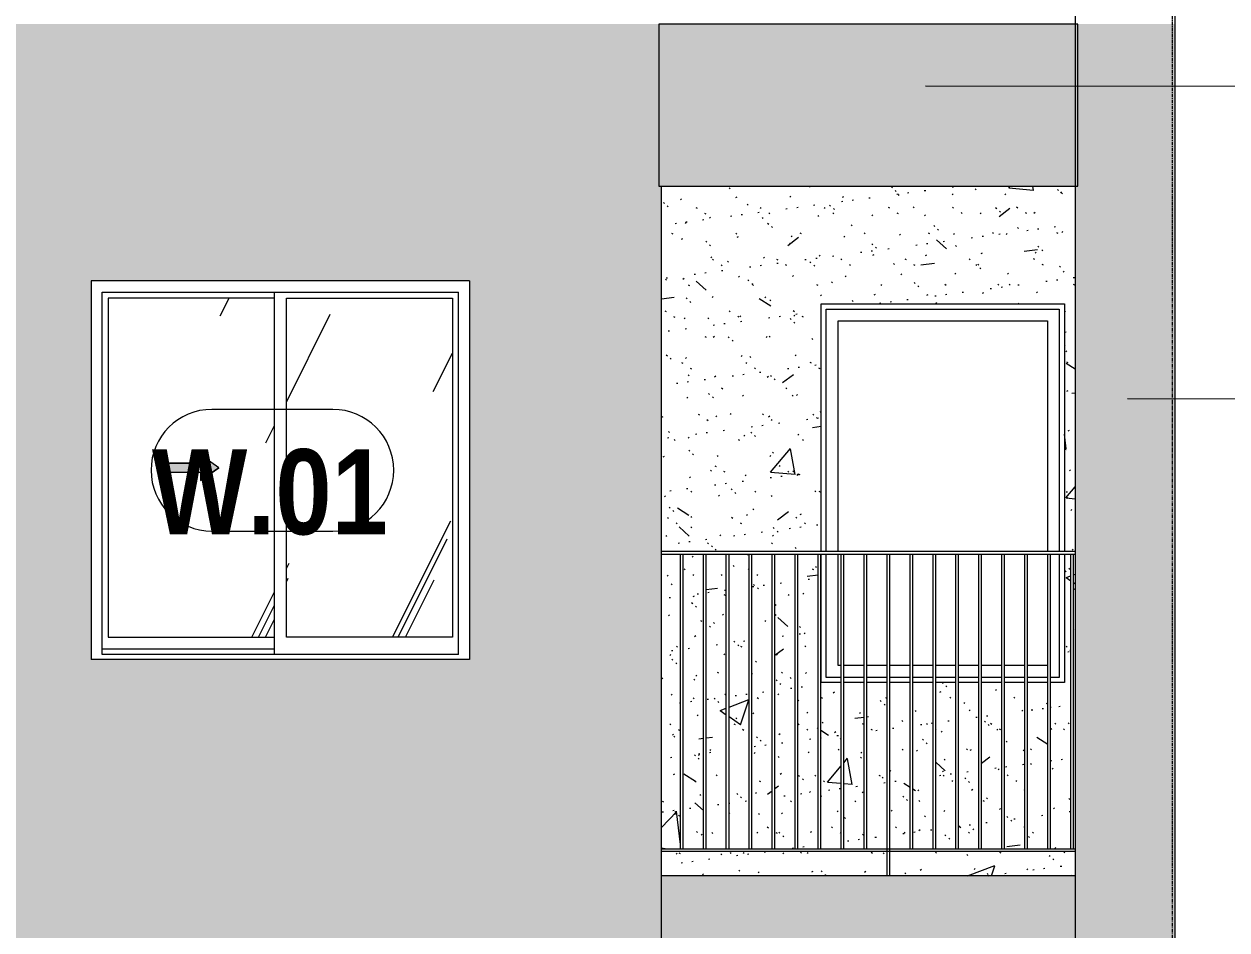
# Model space of a CAD drawing. Header units: millimetres. Extents: x 9199 to 175431, y -4466 to 35300.
# Drawn here: x 159653 to 164102, y 5600 to 8950 of the extents above; entities that cross this region are included whole.
import ezdxf

# ---------------------------------------------------------------- set-up
doc = ezdxf.new("R2010")
doc.units = ezdxf.units.MM
doc.linetypes.add('1 NÉT CALL OUT', pattern=[6, 3, -3])
doc.linetypes.add('Grid Line', pattern=[22.225, 12.7, -3.175, 3.175, -3.175])
for name, color, linetype, lineweight in [('0-2', 250, 'Continuous', 5), ('A-DETL-GENF', 92, 'Continuous', 9), ('A-DETL-GENF-1', 92, '1 NÉT CALL OUT', 9), ('A-FLOR-HRAL-1', 253, 'Continuous', 9), ('A-GLAZ', 151, 'Continuous', 9), ('A-GLAZ-1', 253, 'Continuous', 9), ('A-GLAZ-2', 7, 'Continuous', 9), ('A-GLAZ-3', 7, '1 NÉT CALL OUT', 9), ('A-GLAZ-IDEN', 152, 'Continuous', 9), ('A-WALL', 113, 'Continuous', 9), ('A-WALL-IDEN', 211, 'Continuous', 9), ('A-WALL-PATT-1', 9, 'Continuous', 9), ('A-WALL-PATT-2', 111, 'Continuous', 5), ('I-WALL', 2, 'Continuous', 9), ('I-WALL-1', 7, 'Continuous', 9), ('S-GRID-1', 1, 'Grid Line', 9)]:
    doc.layers.add(name, color=color, linetype=linetype, lineweight=lineweight)
doc.styles.add('Arial_B_1', font='arialbd.ttf', dxfattribs={"width": 0.85, "height": 315})
pattern_1 = [(63.435, (-49765.3, 1304.34), (-0.001, 1524.001), [532.46, -2875.304]), (63.435, (-51289.3, 1304.34), (-0.001, 1524.001), [532.46, -2875.304]), (63.435, (-49035.8, 1598.8), (-0.001, 1524.001), [532.46, -2875.304]), (63.435, (-50559.8, 1598.8), (-0.001, 1524.001), [532.46, -2875.304]), (63.435, (-49146.2, 1494.84), (-0.001, 1524.001), [532.46, -2875.304]), (63.435, (-50670.2, 1494.84), (-0.001, 1524.001), [532.46, -2875.304]), (63.435, (-49258.75, 2090.1), (-0.001, 1524.001), [258.8, -3148.965]), (63.435, (-50782.75, 2090.1), (-0.001, 1524.001), [258.8, -3148.965]), (63.435, (-49332.36, 1997.95), (-0.001, 1524.001), [532.46, -2875.304]), (63.435, (-50856.36, 1997.95), (-0.001, 1524.001), [532.46, -2875.304]), (63.435, (-49319.4, 2064.1), (-0.001, 1524.001), [532.46, -2875.304]), (63.435, (-50843.4, 2064.1), (-0.001, 1524.001), [532.46, -2875.304]), (63.435, (-49934.2, 1773.94), (-0.001, 1524.001), [532.46, -2875.304]), (63.435, (-51458.2, 1773.94), (-0.001, 1524.001), [532.46, -2875.304]), (63.435, (-49921.24, 1851.9), (-0.001, 1524.001), [532.46, -2875.304]), (63.435, (-51445.24, 1851.9), (-0.001, 1524.001), [532.46, -2875.304]), (63.435, (-49917.74, 1908.1), (-0.001, 1524.001), [532.46, -2875.304]), (63.435, (-51441.74, 1908.1), (-0.001, 1524.001), [532.46, -2875.304])]

# ---------------------------------------------------------------- blocks, each defined once
blk = doc.blocks.new('M_Fixed - 900 x 1400-901191-TKCS_MẶT ĐỨNG HƯỚNG TÂY')
at = {"layer": 'A-GLAZ-2'}
for p, q in [((-26717.9, 7896), (-25855.9, 7896)), ((-26717.9, 7000), (-26717.9, 7896)), ((-25855.9, 7896), (-25855.9, 7000)), ((-26673.9, 7852), (-25899.9, 7852)), ((-26673.9, 7000), (-26673.9, 7852)), ((-25899.9, 7852), (-25899.9, 7000)), ((-26717.9, 6534), (-26717.9, 6990)), ((-26673.9, 6578), (-26673.9, 6990)), ((-25899.9, 6990), (-25899.9, 6578)), ((-25855.9, 6990), (-25855.9, 6534)), ((-26662.9, 6578), (-26673.9, 6578)), ((-26577.9, 6578), (-26652.9, 6578)), ((-26493, 6578), (-26567.9, 6578)), ((-26408, 6578), (-26483, 6578)), ((-26323.1, 6578), (-26398, 6578)), ((-26238.2, 6578), (-26313.1, 6578)), ((-26153.2, 6578), (-26228.2, 6578)), ((-26068.3, 6578), (-26143.2, 6578)), ((-25983.3, 6578), (-26058.3, 6578)), ((-25899.9, 6578), (-25973.3, 6578)), ((-26662.9, 6534), (-26717.9, 6534)), ((-26577.9, 6534), (-26652.9, 6534)), ((-26493, 6534), (-26567.9, 6534)), ((-26408, 6534), (-26483, 6534)), ((-26323.1, 6534), (-26398, 6534)), ((-26238.2, 6534), (-26313.1, 6534)), ((-26153.2, 6534), (-26228.2, 6534)), ((-26068.3, 6534), (-26143.2, 6534)), ((-25983.3, 6534), (-26058.3, 6534)), ((-25898.4, 6534), (-25973.3, 6534)), ((-25855.9, 6534), (-25888.4, 6534))]:
    blk.add_line(p, q, dxfattribs=at)
blk = doc.blocks.new('Railing - 10mm-901206-TKCS_MẶT ĐỨNG HƯỚNG TÂY')
at = {"layer": 'A-FLOR-HRAL-1'}
for p, q in [((-68226.4, 5900), (-68226.4, 6990)), ((-68216.4, 5900), (-68216.4, 6990))]:
    blk.add_line(p, q, dxfattribs=at)
blk = doc.blocks.new('Railing - 50 x 10mm-901224-TKCS_MẶT ĐỨNG HƯỚNG TÂY')
at = {"layer": 'A-FLOR-HRAL-1'}
for p, q in [((-68990.9, 5800), (-68990.9, 6990)), ((-68980.9, 6990), (-68990.9, 6990)), ((-68980.9, 5800), (-68980.9, 6990))]:
    blk.add_line(p, q, dxfattribs=at)
blk = doc.blocks.new('Railing - Railing-884108-TKCS_MẶT ĐỨNG HƯỚNG TÂY')
at = {"layer": 'A-FLOR-HRAL-1'}
for p, q in [((-19126.9, 5900), (-17596.9, 5900)), ((-17596.9, 5890), (-19126.9, 5890))]:
    blk.add_line(p, q, dxfattribs=at)
at = {"extrusion": (0, 0, -1), "zscale": -1}
for name, p in [('Railing - 10mm-901206-TKCS_MẶT ĐỨNG HƯỚNG TÂY', (87273.9, 0)), ('Railing - 10mm-901206-TKCS_MẶT ĐỨNG HƯỚNG TÂY', (87188.9, 0)), ('Railing - 10mm-901206-TKCS_MẶT ĐỨNG HƯỚNG TÂY', (87104, 0)), ('Railing - 10mm-901206-TKCS_MẶT ĐỨNG HƯỚNG TÂY', (87019.1, 0)), ('Railing - 10mm-901206-TKCS_MẶT ĐỨNG HƯỚNG TÂY', (86934.1, 0)), ('Railing - 10mm-901206-TKCS_MẶT ĐỨNG HƯỚNG TÂY', (86849.2, 0)), ('Railing - 10mm-901206-TKCS_MẶT ĐỨNG HƯỚNG TÂY', (86764.2, 0)), ('Railing - 10mm-901206-TKCS_MẶT ĐỨNG HƯỚNG TÂY', (86679.3, 0)), ('Railing - 10mm-901206-TKCS_MẶT ĐỨNG HƯỚNG TÂY', (86594.4, 0)), ('Railing - 50 x 10mm-901224-TKCS_MẶT ĐỨNG HƯỚNG TÂY', (87273.9, 0)), ('Railing - 10mm-901206-TKCS_MẶT ĐỨNG HƯỚNG TÂY', (86424.5, 0)), ('Railing - 10mm-901206-TKCS_MẶT ĐỨNG HƯỚNG TÂY', (86339.5, 0)), ('Railing - 10mm-901206-TKCS_MẶT ĐỨNG HƯỚNG TÂY', (86254.6, 0)), ('Railing - 10mm-901206-TKCS_MẶT ĐỨNG HƯỚNG TÂY', (86169.7, 0)), ('Railing - 10mm-901206-TKCS_MẶT ĐỨNG HƯỚNG TÂY', (86084.7, 0)), ('Railing - 10mm-901206-TKCS_MẶT ĐỨNG HƯỚNG TÂY', (85999.8, 0)), ('Railing - 10mm-901206-TKCS_MẶT ĐỨNG HƯỚNG TÂY', (85914.8, 0)), ('Railing - 10mm-901206-TKCS_MẶT ĐỨNG HƯỚNG TÂY', (85829.9, 0))]:
    blk.add_blockref(name, p, dxfattribs=at)
blk = doc.blocks.new('Top Rail Type - Top Rail_Internal_-884109-TKCS_MẶT ĐỨNG HƯỚNG TÂY')
at = {"layer": 'A-FLOR-HRAL-1'}
for p, q in [((-17596.9, 7000), (-19126.9, 7000)), ((-19126.9, 6990), (-17596.9, 6990))]:
    blk.add_line(p, q, dxfattribs=at)
blk = doc.blocks.new('NCV_TKTC_TANG 2_rvt-2-TKCS_MẶT ĐỨNG HƯỚNG TÂY')
at = {"layer": 'A-WALL-PATT-1'}
h = blk.add_hatch(dxfattribs=at)
h.set_pattern_fill('FP_19', color=256, style=0, pattern_type=2)
h.set_pattern_definition([(50, (-51555.6, 1200), (1093.104, -95.634), [114.3, -1257.3]), (355, (-51555.6, 1200), (-211.457, 1146.34), [91.44, -1005.84]), (100.451, (-51464.5, 1192), (881.656, 1050.7), [97.14, -1068.54]), (46.184, (-51555.6, 1504.8), (1626.475, -252.257), [171.45, -1885.95]), (96.636, (-51420, 1483.8), (1424.416, 1484.565), [145.71, -1602.81]), (351.184, (-51555.6, 1504.8), (1424.43, 1484.55), [137.16, -1508.76]), (21, (-51403.2, 1428.6), (909.686, -613.59), [114.3, -1257.3]), (326, (-51403.2, 1428.6), (370.812, 1105.13), [91.44, -1005.84]), (71.451, (-51327.4, 1377.5), (1280.503, 491.528), [97.14, -1068.54]), (37.5, (-51555.58, 1200), (18.5313, 507.3303), [50.292, -943.356, 50.292, -970.788, -1009.65]), (37.5, (-51555.58, 1200), (18.5313, 507.3303), [-2014.728, 50.292, -959.358]), (7.5, (-51555.6, 1200), (400.918, 601.084), [50.292, -531.876, 50.292, -920.496, -384.81]), (7.5, (-51555.6, 1200), (400.918, 601.084), [-1552.956, 50.292, -334.518]), (327.5, (-51895.43, 1200), (813.545, -34.3737), [50.292, -330.708, 50.292, -1138.428, -1577.34]), (327.5, (-51895.43, 1200), (813.545, -34.3737), [-1569.72, 50.292, -1527.048]), (317.5, (-52047.8, 1200), (888.775, 152.56), [50.292, -445.008, 50.292, -739.14, -1120.14]), (317.5, (-52047.8, 1200), (888.775, 152.56), [-1284.732, 50.292, -1069.848])])
h.paths.add_polyline_path([(-17760.3, 5800), (-17596.9, 5800), (-17596.9, 5890), (-18283, 5890), (-18283, 5800)])
h.paths.add_polyline_path([(-19126.9, 5800), (-18293, 5800), (-18293, 5890), (-19126.9, 5890)])
h.paths.add_polyline_path([(-18792.6, 5900), (-18717.7, 5900), (-18717.7, 6990), (-18792.6, 6990), (-18792.6, 6140.1)])
h.paths.add_polyline_path([(-18707.7, 5900), (-18632.7, 5900), (-18632.7, 6990), (-18707.7, 6990), (-18707.7, 6264.7)])
h.paths.add_polyline_path([(-18622.7, 5900), (-18547.8, 5900), (-18547.8, 6990), (-18622.7, 6990), (-18622.7, 6389.2)])
h.paths.add_polyline_path([(-18537.8, 5900), (-18462.9, 5900), (-18462.9, 6515), (-18536.9, 6515), (-18537.8, 6513.7)])
h.paths.add_polyline_path([(-18452.9, 5900), (-18377.9, 5900), (-18377.9, 6515), (-18452.9, 6515), (-18452.9, 6437.6)])
h.paths.add_polyline_path([(-18367.9, 5900), (-18293, 5900), (-18293, 6515), (-18367.9, 6515), (-18367.9, 6359.4)])
h.paths.add_polyline_path([(-18877.6, 5900), (-18802.6, 5900), (-18802.6, 6990), (-18877.6, 6990), (-18877.6, 6015.6)])
h.paths.add_polyline_path([(-19126.9, 5900), (-19057.4, 5900), (-19057.4, 6990), (-19126.9, 6990), (-19126.9, 6600)])
h.paths.add_polyline_path([(-18887.6, 5900), (-18887.6, 6990), (-18962.5, 6990), (-18962.5, 5900), (-18956.4, 5900)])
h.paths.add_polyline_path([(-18283, 5900), (-18208, 5900), (-18208, 6515), (-18283, 6515), (-18283, 6281.2)])
h.paths.add_polyline_path([(-18198, 5900), (-18123.1, 5900), (-18123.1, 6515), (-18198, 6515), (-18198, 6203)])
h.paths.add_polyline_path([(-18113.1, 5900), (-18038.2, 5900), (-18038.2, 6515), (-18113.1, 6515), (-18113.1, 6124.8)])
h.paths.add_polyline_path([(-18028.2, 5900), (-17953.2, 5900), (-17953.2, 6515), (-18028.2, 6515), (-18028.2, 6046.6)])
h.paths.add_polyline_path([(-17943.2, 5900), (-17868.3, 5900), (-17868.3, 6515), (-17943.2, 6515), (-17943.2, 5968.4)])
h.paths.add_polyline_path([(-18972.5, 5900), (-18972.5, 6990), (-19047.4, 6990), (-19047.4, 5900)])
h.paths.add_polyline_path([(-17603.5, 5900), (-17596.9, 5900), (-17596.9, 6990), (-17603.5, 6990), (-17603.5, 5930.3)])
h.paths.add_polyline_path([(-17858.3, 5900), (-17783.3, 5900), (-17783.3, 6515), (-17858.3, 6515)])
h.paths.add_polyline_path([(-17773.3, 5900), (-17698.4, 5900), (-17698.4, 6515), (-17773.3, 6515)])
h.paths.add_polyline_path([(-17688.4, 5900), (-17613.5, 5900), (-17613.5, 6990), (-17636.9, 6990), (-17636.9, 6515), (-17688.4, 6515)])
h.paths.add_polyline_path([(-19126.9, 7000), (-18536.9, 7000), (-18536.9, 7915), (-17636.9, 7915), (-17636.9, 7000), (-17596.9, 7000), (-17596.9, 8350), (-19126.9, 8350), (-19126.9, 7812.4)])
h = blk.add_hatch(dxfattribs=at)
h.set_pattern_fill('FP_20', color=256, style=0, pattern_type=2)
h.set_pattern_definition([(37.5, (-51555.58, 1200), (-4.79953, 146.8239), [5.029, -110.795, 5.029, -124.511, -123.825]), (37.5, (-51555.58, 1200), (-4.79953, 146.8239), [-245.364, 5.029, -118.796]), (7.5, (-51555.58, 1200), (134.8574, 215.0472), [5.029, -57.455, 5.029, -99.365, -40.005]), (7.5, (-51555.58, 1200), (134.8574, 215.0472), [-166.878, 5.029, -34.976]), (327.5, (-51649.3, 1200), (237.29776, 0.4316), [5.029, -33.071, 5.029, -132.131, -179.07]), (327.5, (-51649.3, 1200), (237.29776, 0.4316), [-175.26, 5.029, -174.041]), (317.5, (-51649.3, 1200), (229.067, 66.8792), [5.029, -14.021, 5.029, -84.887, -102.87]), (317.5, (-51649.3, 1200), (229.067, 66.8792), [-108.966, 5.029, -97.841])])
h.paths.add_polyline_path([(-17760.3, 5800), (-17596.9, 5800), (-17596.9, 5890), (-18283, 5890), (-18283, 5800)])
h.paths.add_polyline_path([(-19126.9, 5800), (-18293, 5800), (-18293, 5890), (-19126.9, 5890)])
h.paths.add_polyline_path([(-18792.6, 5900), (-18717.7, 5900), (-18717.7, 6990), (-18792.6, 6990), (-18792.6, 6140.1)])
h.paths.add_polyline_path([(-18707.7, 5900), (-18632.7, 5900), (-18632.7, 6990), (-18707.7, 6990), (-18707.7, 6264.7)])
h.paths.add_polyline_path([(-18622.7, 5900), (-18547.8, 5900), (-18547.8, 6990), (-18622.7, 6990), (-18622.7, 6389.2)])
h.paths.add_polyline_path([(-18537.8, 5900), (-18462.9, 5900), (-18462.9, 6515), (-18536.9, 6515), (-18537.8, 6513.7)])
h.paths.add_polyline_path([(-18452.9, 5900), (-18377.9, 5900), (-18377.9, 6515), (-18452.9, 6515), (-18452.9, 6437.6)])
h.paths.add_polyline_path([(-18367.9, 5900), (-18293, 5900), (-18293, 6515), (-18367.9, 6515), (-18367.9, 6359.4)])
h.paths.add_polyline_path([(-18877.6, 5900), (-18802.6, 5900), (-18802.6, 6990), (-18877.6, 6990), (-18877.6, 6015.6)])
h.paths.add_polyline_path([(-19126.9, 5900), (-19057.4, 5900), (-19057.4, 6990), (-19126.9, 6990), (-19126.9, 6600)])
h.paths.add_polyline_path([(-18887.6, 5900), (-18887.6, 6990), (-18962.5, 6990), (-18962.5, 5900), (-18956.4, 5900)])
h.paths.add_polyline_path([(-18283, 5900), (-18208, 5900), (-18208, 6515), (-18283, 6515), (-18283, 6281.2)])
h.paths.add_polyline_path([(-18198, 5900), (-18123.1, 5900), (-18123.1, 6515), (-18198, 6515), (-18198, 6203)])
h.paths.add_polyline_path([(-18113.1, 5900), (-18038.2, 5900), (-18038.2, 6515), (-18113.1, 6515), (-18113.1, 6124.8)])
h.paths.add_polyline_path([(-18028.2, 5900), (-17953.2, 5900), (-17953.2, 6515), (-18028.2, 6515), (-18028.2, 6046.6)])
h.paths.add_polyline_path([(-17943.2, 5900), (-17868.3, 5900), (-17868.3, 6515), (-17943.2, 6515), (-17943.2, 5968.4)])
h.paths.add_polyline_path([(-18972.5, 5900), (-18972.5, 6990), (-19047.4, 6990), (-19047.4, 5900)])
h.paths.add_polyline_path([(-17603.5, 5900), (-17596.9, 5900), (-17596.9, 6990), (-17603.5, 6990), (-17603.5, 5930.3)])
h.paths.add_polyline_path([(-17858.3, 5900), (-17783.3, 5900), (-17783.3, 6515), (-17858.3, 6515)])
h.paths.add_polyline_path([(-17773.3, 5900), (-17698.4, 5900), (-17698.4, 6515), (-17773.3, 6515)])
h.paths.add_polyline_path([(-17688.4, 5900), (-17613.5, 5900), (-17613.5, 6990), (-17636.9, 6990), (-17636.9, 6515), (-17688.4, 6515)])
h.paths.add_polyline_path([(-19126.9, 7000), (-18536.9, 7000), (-18536.9, 7915), (-17636.9, 7915), (-17636.9, 7000), (-17596.9, 7000), (-17596.9, 8350), (-19126.9, 8350), (-19126.9, 7812.4)])
at = {"layer": 'I-WALL-1'}
for p, q in [((-18536.9, 7000), (-18536.9, 7915)), ((-18536.9, 7915), (-17636.9, 7915)), ((-17636.9, 7915), (-17636.9, 7000)), ((-18536.9, 6515), (-18536.9, 6990)), ((-17636.9, 6990), (-17636.9, 6515)), ((-18462.9, 6515), (-18536.9, 6515)), ((-18377.9, 6515), (-18452.9, 6515)), ((-18293, 6515), (-18367.9, 6515)), ((-18208, 6515), (-18283, 6515)), ((-18123.1, 6515), (-18198, 6515)), ((-18038.2, 6515), (-18113.1, 6515)), ((-17953.2, 6515), (-18028.2, 6515)), ((-17868.3, 6515), (-17943.2, 6515)), ((-17783.3, 6515), (-17858.3, 6515)), ((-17698.4, 6515), (-17773.3, 6515)), ((-17636.9, 6515), (-17688.4, 6515))]:
    blk.add_line(p, q, dxfattribs=at)
at = {"layer": 'A-FLOR-HRAL-1'}
for name in ['Top Rail Type - Top Rail_Internal_-884109-TKCS_MẶT ĐỨNG HƯỚNG TÂY', 'Railing - Railing-884108-TKCS_MẶT ĐỨNG HƯỚNG TÂY']:
    blk.add_blockref(name, (0, 0), dxfattribs=at)
at = {"layer": 'A-GLAZ-1'}
blk.add_blockref('M_Fixed - 900 x 1400-901191-TKCS_MẶT ĐỨNG HƯỚNG TÂY', (8200, 0), dxfattribs=at)
blk = doc.blocks.new('1_FAMILY RVT - W01-WxH 1400x1400xmm-V158-TKCS_MẶT ĐỨNG HƯỚNG TÂY')
at = {"layer": 'A-DETL-GENF-1'}
blk.add_hatch(color=256, dxfattribs=at).paths.add_polyline_path([(-20832.9, 7262.1), (-20765.1, 7309.5), (-20832.9, 7357), (-20832.9, 7326.5), (-20968.3, 7326.5), (-20968.3, 7292.6), (-20832.9, 7292.6)])
at = {"layer": 'A-GLAZ'}
h = blk.add_hatch(dxfattribs=at)
h.set_pattern_fill('FP_18', color=256, style=0, pattern_type=2)
h.set_pattern_definition(pattern_1)
h.paths.add_polyline_path([(-20559.6, 6682.5), (-20559.6, 7936.5), (-21173.9, 7936.5), (-21173.9, 6682.5)])
h.paths.add_polyline_path([(-20832.9, 7262.1), (-20832.9, 7292.6), (-20968.3, 7292.6), (-20968.3, 7326.5), (-20832.9, 7326.5), (-20832.9, 7357), (-20765.1, 7309.5), (-20789.3, 7292.6)])
h = blk.add_hatch(dxfattribs=at)
h.set_pattern_fill('FP_18', color=256, style=0, pattern_type=2)
h.set_pattern_definition(pattern_1)
h.paths.add_polyline_path([(-19900.9, 6682.5), (-19900.9, 7936.5), (-20515.1, 7936.5), (-20515.1, 6682.5)])
at = {"layer": 'A-DETL-GENF'}
for p, q in [((-20832.9, 7357), (-20832.9, 7326.5)), ((-20765.1, 7309.5), (-20832.9, 7357)), ((-20765.1, 7309.5), (-20832.9, 7357)), ((-20832.9, 7357), (-20832.9, 7326.5)), ((-20968.3, 7326.5), (-20968.3, 7292.6)), ((-20968.3, 7326.5), (-20832.9, 7326.5)), ((-20832.9, 7326.5), (-20968.3, 7326.5)), ((-20968.3, 7326.5), (-20968.3, 7292.6)), ((-20765.1, 7309.5), (-20832.9, 7262.1)), ((-20832.9, 7262.1), (-20765.1, 7309.5)), ((-20968.3, 7292.6), (-20832.9, 7292.6)), ((-20968.3, 7292.6), (-20832.9, 7292.6)), ((-20832.9, 7292.6), (-20832.9, 7262.1)), ((-20832.9, 7292.6), (-20832.9, 7262.1))]:
    blk.add_line(p, q, dxfattribs=at)
at = {"layer": 'A-GLAZ'}
for p, q in [((-19837.4, 8000), (-21237.4, 8000)), ((-21237.4, 8000), (-21237.4, 6600)), ((-19837.4, 8000), (-19837.4, 6600)), ((-21196.4, 7959.1), (-19878.3, 7959.1)), ((-21196.4, 6619), (-21196.4, 7959.1)), ((-21173.9, 7936.5), (-21173.9, 6682.5)), ((-20559.6, 7936.5), (-21173.9, 7936.5)), ((-20559.6, 7959.1), (-20559.6, 6619)), ((-20515.1, 6682.5), (-20515.1, 7936.5)), ((-20515.1, 7936.5), (-19900.9, 7936.5)), ((-19900.9, 7936.5), (-19900.9, 6682.5)), ((-19878.3, 6619), (-19878.3, 7959.1)), ((-21173.9, 6682.5), (-20559.6, 6682.5)), ((-19900.9, 6682.5), (-20515.1, 6682.5)), ((-20559.6, 6638.1), (-21196.4, 6638.1)), ((-20559.6, 6638.1), (-21196.4, 6638.1)), ((-19837.4, 6600), (-21237.4, 6600)), ((-19878.3, 6619), (-21196.4, 6619))]:
    blk.add_line(p, q, dxfattribs=at)
blk = doc.blocks.new('SSA-WINDOW TAG - 10-2062020-TKCS_MẶT ĐỨNG HƯỚNG TÂY')
at = {"layer": 'A-GLAZ-IDEN'}
for p, q in [((-74740.8, 10925), (-75188.4, 10925)), ((-75188.4, 10475), (-74740.8, 10475))]:
    blk.add_line(p, q, dxfattribs=at)
for centre, start, end in [((-75188.4, 10700), 90, 270), ((-74740.8, 10700), 270, 90)]:
    blk.add_arc(centre, 225, start, end, dxfattribs=at)

msp = doc.modelspace()

# ---------------------------------------------------------------- hatches: boundary and pattern name
at = {"layer": 'A-WALL-PATT-2'}
h = msp.add_hatch(color=256, dxfattribs=at)
h.paths.add_polyline_path([(158900.8, 5550), (162011.2, 5550), (162011.2, 8350), (162001.2, 8350), (162001.2, 8950), (158900.8, 8950), (158900.8, 5620.4)])
h.paths.add_polyline_path([(161259.9, 6600), (159900.8, 6600), (159900.8, 8000), (161300.8, 8000), (161300.8, 6600)])
for points in [[(163551.2, 8350), (163551.2, 8950), (162001.2, 8950), (162001.2, 8350)], [(163911.2, 5550), (163911.2, 8950), (163541.2, 8950), (163541.2, 5550), (163868.8, 5550)], [(162011.2, 5600), (163541.2, 5600), (163541.2, 5800), (162011.2, 5800), (162011.2, 5620.4)], [(163541.2, 4950), (163541.2, 5600), (162001.2, 5600), (162001.2, 4950)]]:
    msp.add_hatch(color=256, dxfattribs=at).paths.add_polyline_path(points)

# ---------------------------------------------------------------- linework, layer by layer
at = {"layer": 'A-WALL'}
for p, q in [((163911.2, 4700), (163911.2, 22550)), ((163541.2, 15750), (163541.2, 5550)), ((162001.2, 8950), (162001.2, 8950)), ((162011.2, 5550), (162011.2, 8350))]:
    msp.add_line(p, q, dxfattribs=at)
at = {"layer": 'A-WALL-IDEN'}
for p, q in [((162987.9, 8721.4), (164796.1, 8719.9)), ((163734.7, 7564.8), (165038.6, 7563.2))]:
    msp.add_line(p, q, dxfattribs=at)
at = {"layer": 'I-WALL'}
for p, q in [((163551.2, 8950), (162001.2, 8950)), ((162001.2, 8950), (162001.2, 8350)), ((163551.2, 8350), (163551.2, 8950)), ((162001.2, 8350), (163551.2, 8350)), ((163541.2, 5800), (162011.2, 5800))]:
    msp.add_line(p, q, dxfattribs=at)
at = {"layer": 'S-GRID-1'}
msp.add_line((163901.2, 634.2), (163901.2, 30542.5), dxfattribs=at)

# ---------------------------------------------------------------- block references
at = {"layer": '0-2'}
msp.add_blockref('NCV_TKTC_TANG 2_rvt-2-TKCS_MẶT ĐỨNG HƯỚNG TÂY', (181138.2, 0), dxfattribs=at)
at = {"layer": 'A-GLAZ-3'}
msp.add_blockref('1_FAMILY RVT - W01-WxH 1400x1400xmm-V158-TKCS_MẶT ĐỨNG HƯỚNG TÂY', (181138.2, 0), dxfattribs=at)
at = {"layer": 'A-GLAZ-IDEN'}
msp.add_blockref('SSA-WINDOW TAG - 10-2062020-TKCS_MẶT ĐỨNG HƯỚNG TÂY', (235536.1, -3400), dxfattribs=at)

# ---------------------------------------------------------------- texts
at = {"layer": 'A-GLAZ-IDEN', "insert": (160562.2, 7218.1), "char_height": 315, "width": 902.7, "attachment_point": 5, "line_spacing_factor": 0.936439, "style": 'Arial_B_1'}
msp.add_mtext('\\pt6.3756,12.7512,19.12365,25.49925,31.87485,38.25045,44.62605,50.9985,57.3741,63.7497,70.1253,76.5009,82.8765,89.24895,95.62455,102.00015,108.37575,114.75135,121.1238,127.4994,133.875,140.2506,146.6262,152.99865,159.37425,165.74985,172.12545,178.50105,184.8735,191.2491,197.6247,204.0003;W.01', dxfattribs=at)

doc.saveas('drawing.dxf')
